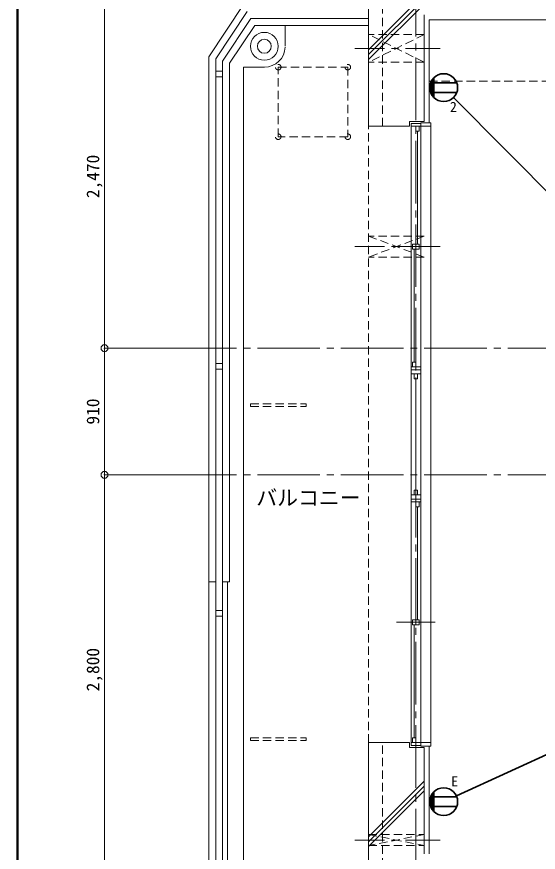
# Model space of a CAD drawing. Units: millimetres at full size, sheet at 1:50. Extents: x -9674 to 9699, y -6794 to 6791.
# Drawn here: x -9674 to -5922, y -2250 to 3755 of the extents above; entities that cross this region are included whole.
import ezdxf
from ezdxf.enums import TextEntityAlignment as Align

# ---------------------------------------------------------------- set-up
doc = ezdxf.new("R2010")
doc.units = ezdxf.units.MM
doc.header["$LTSCALE"] = 50
doc.header["$PDMODE"] = 32
doc.header["$PDSIZE"] = 50
for name, pattern in [('CHAIN1', [8, 5, -1, 1, -1]), ('CHAIN2', [12, 9, -1, 1, -1]), ('DASHED1', [1.8, 1.2, -0.6])]:
    doc.linetypes.add(name, pattern=pattern)
for name, color, linetype, lineweight in [('0-0_図面枠', 7, 'Continuous', 9), ('1-0_芯', 134, 'CHAIN2', 9), ('1-1_躯体', 134, 'Continuous', 9), ('1-3_建具', 134, 'Continuous', 9), ('1-6_ﾊﾞﾙｺﾆｰ・階段', 134, 'Continuous', 9), ('1-7_その他', 134, 'DASHED1', 9), ('1-8_ハッチ', 134, 'Continuous', 9), ('1-B_寸法', 134, 'Continuous', 9), ('1-C_梁', 134, 'DASHED1', 9), ('2-0_芯', 2, 'Continuous', 35)]:
    doc.layers.add(name, color=color, linetype=linetype, lineweight=lineweight)
doc.layers.add('1-A_文字', color=134, linetype='Continuous')
doc.styles.add('ＭＳ ゴシック', font='')
doc.styles.get('ＭＳ ゴシック').set_extended_font_data('MS Gothic')

msp = doc.modelspace()

# ---------------------------------------------------------------- linework, layer by layer
at = {"layer": '0-0_図面枠'}
for p, q in [((-9673.92, 6791.43), (-9673.92, -6793.93)), ((-9672.16, 6789.66), (-9672.16, -6792.16)), ((-9670.4, 6787.9), (-9670.4, -6790.4)), ((-9668.64, -6788.64), (-9668.64, 6786.14)), ((-9666.87, 6784.38), (-9666.87, -6786.88)), ((-9665.11, 6782.61), (-9665.11, -6785.11)), ((-9663.35, 6780.85), (-9663.35, -6783.35))]:
    msp.add_line(p, q, dxfattribs=at)
at = {"layer": '1-0_芯'}
for p, q in [((-6802.5, -3587.09), (-6802.5, 4842.91)), ((-8542.5, 1372.91), (8067.5, 1372.91)), ((-8542.5, 462.91), (2697.5, 462.91))]:
    msp.add_line(p, q, dxfattribs=at)
at = {"layer": '1-1_躯体'}
for p, q in [((-7142.5, 2967.91), (-7142.5, 3952.91)), ((-6742.5, 3002.91), (-6742.5, 3767.91)), ((-6847.5, 3002.91), (-6847.5, 2967.91)), ((-6742.5, 3002.91), (-6847.5, 3002.91)), ((-6847.5, 2967.91), (-7142.5, 2967.91)), ((-7142.5, -1462.09), (-6847.5, -1462.09)), ((-7142.5, -3162.09), (-7142.5, -1462.09)), ((-6847.5, -1497.09), (-6847.5, -1462.09)), ((-6742.5, -1497.09), (-6847.5, -1497.09)), ((-6742.5, -2262.09), (-6742.5, -1497.09))]:
    msp.add_line(p, q, dxfattribs=at)
at = {"layer": '1-1_躯体', "linetype": 'DASHED1'}
for p, q in [((-7042.5, 2967.91), (-7042.5, 3952.91)), ((-7042.5, -3162.09), (-7042.5, -1462.09))]:
    msp.add_line(p, q, dxfattribs=at)
at = {"layer": '1-3_建具'}
for p, q in [((-6837.5, 2987.91), (-6837.5, 2952.91)), ((-6837.5, 2987.91), (-6767.5, 2987.91)), ((-6767.5, 2967.91), (-6837.5, 2967.91)), ((-6837.5, 2952.91), (-6837.5, 1252.91)), ((-6802.5, 2932.91), (-6802.5, 2967.91)), ((-6778.5, 2932.91), (-6778.5, 2967.91)), ((-6767.5, 2992.91), (-6767.5, 2967.91)), ((-6695.5, 2992.91), (-6767.5, 2992.91)), ((-6767.5, 2952.91), (-6767.5, 2967.91)), ((-6767.5, 2952.91), (-6767.5, 1252.91)), ((-6695.5, -1462.09), (-6695.5, 2967.91)), ((-6778.5, 2932.91), (-6802.5, 2932.91)), ((-6790.5, 2932.91), (-6790.5, 2120.41)), ((-6940.98, 2102.91), (-6664.02, 2102.91)), ((-6778.5, 2120.41), (-6826.5, 2120.41)), ((-6826.5, 2120.41), (-6826.5, 2085.41)), ((-6802.5, 2120.41), (-6802.5, 2085.41)), ((-6814.5, 1272.91), (-6814.5, 2085.41)), ((-6826.5, 1272.91), (-6802.5, 1272.91)), ((-6826.5, 1272.91), (-6826.5, 1237.91)), ((-6802.5, 1272.91), (-6802.5, 1237.91)), ((-6837.5, 1172.91), (-6837.5, 1252.91)), ((-6767.5, 1237.91), (-6837.5, 1237.91)), ((-6837.5, 1217.91), (-6767.5, 1217.91)), ((-6767.5, 1252.91), (-6767.5, 1172.91)), ((-6767.5, 1187.91), (-6837.5, 1187.91)), ((-6837.5, 1172.91), (-6837.5, 332.91)), ((-6814.5, 1152.91), (-6814.5, 1187.91)), ((-6790.5, 1152.91), (-6814.5, 1152.91)), ((-6802.5, 352.91), (-6802.5, 1152.91)), ((-6790.5, 1152.91), (-6790.5, 1187.91)), ((-6767.5, 1172.91), (-6767.5, 332.91)), ((-6837.5, 332.91), (-6837.5, 252.91)), ((-6767.5, 317.91), (-6837.5, 317.91)), ((-6790.5, 352.91), (-6814.5, 352.91)), ((-6814.5, 352.91), (-6814.5, 317.91)), ((-6790.5, 352.91), (-6790.5, 317.91)), ((-6767.5, 252.91), (-6767.5, 332.91)), ((-6837.5, 287.91), (-6767.5, 287.91)), ((-6767.5, 267.91), (-6837.5, 267.91)), ((-6837.5, 252.91), (-6837.5, -1447.09)), ((-6802.5, 232.91), (-6802.5, 267.91)), ((-6778.5, 232.91), (-6778.5, 267.91)), ((-6767.5, 252.91), (-6767.5, -1447.09)), ((-6778.5, 232.91), (-6802.5, 232.91)), ((-6790.5, 232.91), (-6790.5, -579.59)), ((-6940.98, -597.09), (-6664.02, -597.09)), ((-6778.5, -579.59), (-6826.5, -579.59)), ((-6826.5, -579.59), (-6826.5, -614.59)), ((-6802.5, -579.59), (-6802.5, -614.59)), ((-6814.5, -1427.09), (-6814.5, -614.59)), ((-6826.5, -1427.09), (-6826.5, -1462.09)), ((-6837.5, -1482.09), (-6837.5, -1447.09)), ((-6767.5, -1462.09), (-6837.5, -1462.09)), ((-6837.5, -1482.09), (-6767.5, -1482.09)), ((-6767.5, -1447.09), (-6767.5, -1462.09)), ((-6767.5, -1487.09), (-6767.5, -1462.09)), ((-6695.5, -1487.09), (-6767.5, -1487.09))]:
    msp.add_line(p, q, dxfattribs=at)
for points in [[(-6695.5, 2992.91), (-6695.5, 2967.91), (-6767.5, 2967.91)], [(-6778.5, 2120.41), (-6778.5, 2085.41), (-6826.5, 2085.41)], [(-6778.5, -579.59), (-6778.5, -614.59), (-6826.5, -614.59)], [(-6826.5, -1427.09), (-6802.5, -1427.09), (-6802.5, -1462.09)], [(-6695.5, -1487.09), (-6695.5, -1462.09), (-6767.5, -1462.09)]]:
    msp.add_lwpolyline(points, dxfattribs=at)
at = {"layer": '1-6_ﾊﾞﾙｺﾆｰ・階段'}
for p, q in [((-8292.5, 3466.91), (-8042.5, 3842.91)), ((-8242.5, 3451.81), (-8015.7, 3792.91)), ((-8192.5, 3436.7), (-7988.9, 3742.91)), ((-7988.9, 3742.91), (-7142.5, 3742.91)), ((-7962.1, 3692.91), (-7142.5, 3692.91)), ((-7742.5, 3542.91), (-7742.5, 3692.91)), ((-8292.5, -3049.52), (-8292.5, 3466.91)), ((-8242.5, -3049.52), (-8242.5, 3451.81)), ((-8192.5, -3049.52), (-8192.5, 3436.7)), ((-7892.5, 3392.91), (-8042.5, 3392.91)), ((-8042.5, -2317.09), (-8042.5, 3392.91)), ((-8242.5, 3362.91), (-8192.5, 3362.91)), ((-8242.5, 3322.91), (-8192.5, 3322.91)), ((-8242.5, 1262.91), (-8192.5, 1262.91)), ((-8242.5, 1222.91), (-8192.5, 1222.91)), ((-8292.5, -307.09), (-8242.5, -307.09)), ((-8192.5, -307.09), (-8142.5, -307.09)), ((-8157.5, -3049.52), (-8157.5, -307.09)), ((-8242.5, -512.09), (-8192.5, -512.09)), ((-8242.5, -552.09), (-8192.5, -552.09))]:
    msp.add_line(p, q, dxfattribs=at)
msp.add_lwpolyline([(-8142.5, -307.09), (-8142.5, 3421.6), (-7962.1, 3692.91)], dxfattribs=at)
for radius in [100, 50]:
    msp.add_circle((-7892.5, 3542.91), radius, dxfattribs=at)
msp.add_arc((-7892.5, 3542.91), 150, 270, 357.77329, dxfattribs=at)
at = {"layer": '1-7_その他'}
for p, q in [((-6742.5, 3627.91), (-7142.5, 3627.91)), ((-6742.5, 3627.91), (-7142.5, 3427.91)), ((-6742.5, 3427.91), (-7142.5, 3627.91)), ((-6742.5, 3427.91), (-7142.5, 3427.91)), ((-6742.5, 2177.91), (-7142.5, 2177.91)), ((-7142.5, 2177.91), (-6742.5, 2027.91)), ((-6742.5, 2177.91), (-7142.5, 2027.91)), ((-6742.5, 2027.91), (-7142.5, 2027.91)), ((-7992.5, 972.91), (-7592.5, 972.91)), ((-7992.5, 952.91), (-7992.5, 972.91)), ((-7992.5, -1427.09), (-7592.5, -1427.09)), ((-7992.5, -1447.09), (-7992.5, -1427.09)), ((-7142.5, -2122.09), (-6742.5, -2122.09)), ((-7142.5, -2122.09), (-6742.5, -2202.09)), ((-6742.5, -2122.09), (-7142.5, -2202.09)), ((-7142.5, -2202.09), (-6742.5, -2202.09))]:
    msp.add_line(p, q, dxfattribs=at)
at = {"layer": '1-7_その他', "linetype": 'CHAIN1'}
for p, q in [((-6627.5, 3527.91), (-7242.5, 3527.91)), ((-6627.5, 2102.91), (-7242.5, 2102.91)), ((-6627.5, -2162.09), (-7242.5, -2162.09))]:
    msp.add_line(p, q, dxfattribs=at)
at = {"layer": '1-7_その他'}
for points in [[(-7292.5, 2892.91), (-7792.5, 2892.91), (-7792.5, 3392.91)], [(-7792.5, 3392.91), (-7292.5, 3392.91), (-7292.5, 2892.91)], [(-7992.5, 952.91), (-7592.5, 952.91), (-7592.5, 972.91)], [(-7992.5, -1447.09), (-7592.5, -1447.09), (-7592.5, -1427.09)]]:
    msp.add_lwpolyline(points, dxfattribs=at)
for centre in [(-7792.5, 3392.91), (-7292.5, 3392.91), (-7792.5, 2892.91), (-7292.5, 2892.91)]:
    msp.add_circle(centre, 20, dxfattribs=at)
at = {"layer": '1-8_ハッチ'}
for p, q in [((-7142.5, 3518.39), (-6707.98, 3952.91)), ((-7142.5, 3483.04), (-6672.63, 3952.91)), ((-7142.5, 3447.68), (-6637.27, 3952.91)), ((-6707.5, 2992.91), (-6707.5, 3732.91)), ((5922.5, 3732.91), (-6707.5, 3732.91)), ((-6707.5, -2262.09), (-6707.5, -1487.09)), ((-7142.5, -2138.46), (-6742.5, -1738.46)), ((-7142.5, -2173.81), (-6742.5, -1773.81)), ((-7142.5, -2209.17), (-6742.5, -1809.17))]:
    msp.add_line(p, q, dxfattribs=at)
at = {"layer": '1-B_寸法'}
for p, q in [((-9042.5, 1372.91), (-9042.5, 3842.91)), ((-9042.5, 462.91), (-9042.5, 1372.91)), ((-9042.5, 1372.91), (-8542.5, 1372.91)), ((-9042.5, -2337.09), (-9042.5, 462.91)), ((-9042.5, 462.91), (-8542.5, 462.91))]:
    msp.add_line(p, q, dxfattribs=at)
for p in [(-9042.5, 1372.91), (-9042.5, 462.91)]:
    msp.add_point(p, dxfattribs=at)
at = {"layer": '1-C_梁'}
for p, q in [((-6707.5, 3292.91), (-4442.5, 3292.91)), ((-7142.5, -1462.09), (-7142.5, 2967.91))]:
    msp.add_line(p, q, dxfattribs=at)
at = {"layer": '2-0_芯'}
for p, q in [((-6681.56, 3184.54), (-6681.56, 3307.16)), ((-6675.56, 3177.51), (-6675.56, 3314.19)), ((-6672.55, 3174.43), (-6672.55, 3317.26)), ((-6699.56, 3221.53), (-6699.56, 3270.17)), ((-6696.24, 3280.85), (-6508.84, 3280.85)), ((-6693.56, 3204.38), (-6693.56, 3287.31)), ((-6687.56, 3193.17), (-6687.56, 3298.53)), ((-6696.24, 3210.85), (-6508.84, 3210.85)), ((-5692.8, 2328.27), (-6532.12, 3174.82)), ((-4756.96, -1042.29), (-6511.58, -1844.85)), ((-6696.24, -1851.45), (-6508.84, -1851.45)), ((-6693.56, -1927.92), (-6693.56, -1844.99)), ((-6687.56, -1939.13), (-6687.56, -1833.77)), ((-6681.56, -1947.76), (-6681.56, -1825.14)), ((-6675.56, -1954.79), (-6675.56, -1818.11)), ((-6672.55, -1957.87), (-6672.55, -1815.04)), ((-6699.56, -1910.77), (-6699.56, -1862.13)), ((-6696.24, -1921.45), (-6508.84, -1921.45))]:
    msp.add_line(p, q, dxfattribs=at)
for centre in [(-6602.54, 3245.85), (-6602.54, -1886.45)]:
    msp.add_circle(centre, 100.02, dxfattribs=at)

# ---------------------------------------------------------------- texts
at = {"layer": '1-A_文字', "style": 'ＭＳ ゴシック'}
msp.add_text('バルコニー', height=110, dxfattribs=at).set_placement((-7950.69, 210.01), align=Align.BOTTOM_LEFT)
at = {"layer": '1-B_寸法', "style": 'ＭＳ ゴシック'}
for s, p in [('2,470', (-9052.5, 2451.66)), ('910', (-9052.5, 824.16)), ('2,800', (-9052.5, -1093.34))]:
    msp.add_text(s, height=91.64, rotation=90, dxfattribs=at).set_placement(p, align=Align.BOTTOM_LEFT)
at = {"layer": '2-0_芯', "color": 7, "style": 'ＭＳ ゴシック'}
for s, p in [('2', (-6557.97, 3048.8)), ('E', (-6549.23, -1798.74))]:
    msp.add_text(s, height=73.31, dxfattribs=at).set_placement(p, align=Align.BOTTOM_LEFT)

doc.saveas('drawing.dxf')
